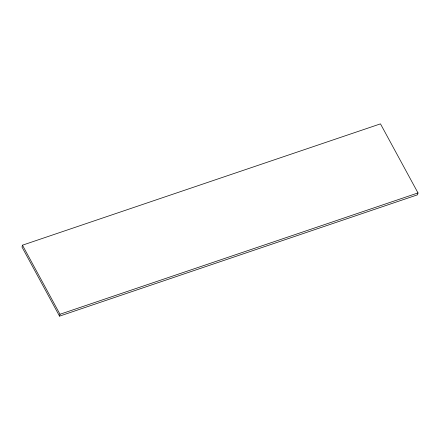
<?xml version="1.0" encoding="UTF-8"?>
<svg xmlns="http://www.w3.org/2000/svg" width="440" height="440" viewBox="0 0 440 440"><rect width="100%" height="100%" fill="white"/><g stroke="black" fill="none" stroke-linecap="round" stroke-linejoin="round"><path stroke-width="0.66" d="M22.457 245.19L22 247.066L59.527 316.14L417.543 194.81L418 192.935L380.474 123.86L22.457 245.19L59.983 314.264L59.527 316.14M59.983 314.264L418 192.935"/></g></svg>
